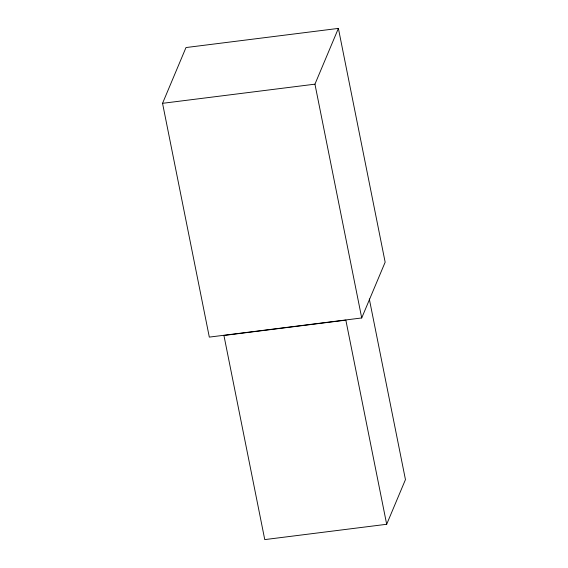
<?xml version="1.0" encoding="UTF-8"?>
<svg xmlns="http://www.w3.org/2000/svg" width="568" height="568" viewBox="0 0 568 568"><rect width="100%" height="100%" fill="white"/><g stroke="black" fill="none" stroke-linecap="round" stroke-linejoin="round"><path stroke-width="0.85" d="M162.547 103.319L185.992 47.549L338.393 28.4L385.154 262.189L361.717 317.959L209.315 337.108L162.547 103.319L314.949 84.163L338.393 28.4M386.68 524.278L345.848 320.146L223.927 335.468L264.759 539.6L386.68 524.278L405.453 479.619L369.306 298.945M314.949 84.163L361.717 317.959"/></g></svg>
